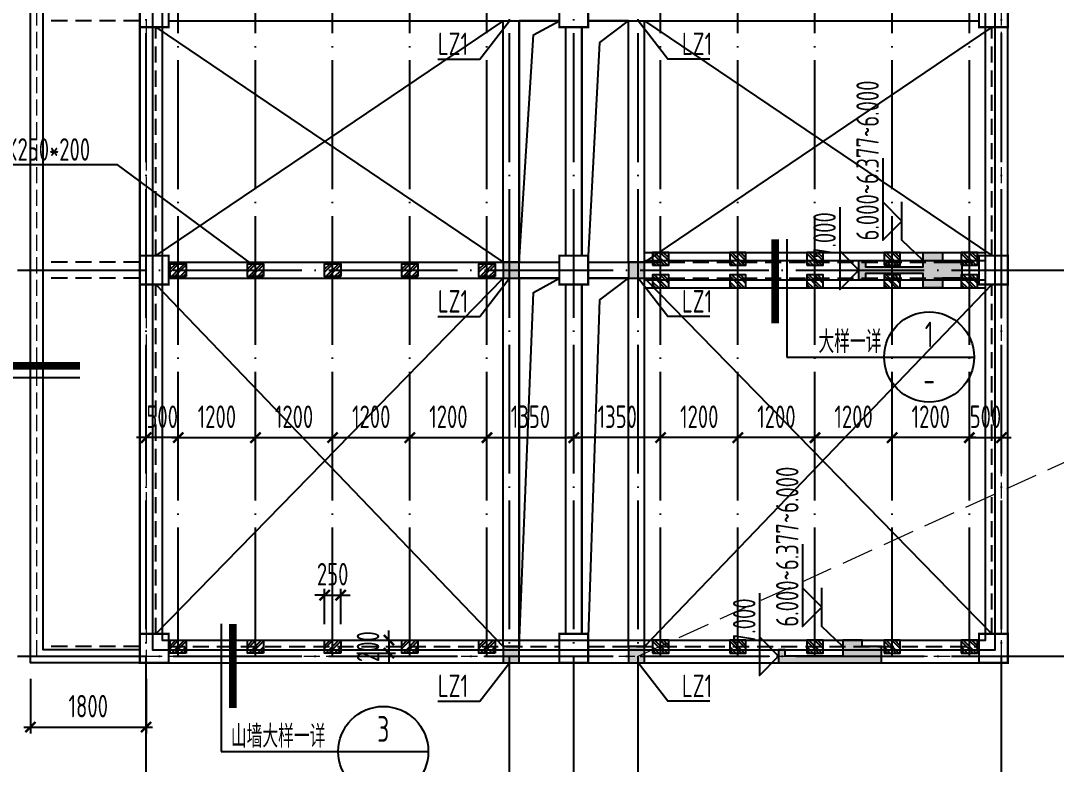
# Model space of a CAD drawing. Extents: x 297659 to 993057, y 192802 to 252212.
# Drawn here: x 813037 to 829139, y 201134 to 212687 of the extents above; entities that cross this region are included whole.
import ezdxf
from ezdxf.enums import TextEntityAlignment as Align

# ---------------------------------------------------------------- set-up
doc = ezdxf.new("R2010")
doc.units = 0
doc.header["$LTSCALE"] = 1000
for name, pattern in [('3', [3.75, 2.5, -1.25]), ('DASH', [0.35, 0.25, -0.1]), ('DOTE', [2.42, 2, -0.2, 0.02, -0.2])]:
    doc.linetypes.add(name, pattern=pattern)
doc.layers.get('0').update_dxf_attribs({"linetype": 'CONTINUOUS'})
doc.layers.get('DEFPOINTS').update_dxf_attribs({"linetype": 'CONTINUOUS'})
for name, color, linetype in [('AXIS', 8, 'DOTE'), ('DIM', 3, 'CONTINUOUS'), ('G 钢板', 200, 'CONTINUOUS'), ('HATCH', 8, 'CONTINUOUS'), ('roof', 30, 'CONTINUOUS'), ('S_BEAM', 4, 'CONTINUOUS'), ('S_BEAMDASH', 134, '3'), ('S_CL', 2, 'CONTINUOUS'), ('TEXT', 7, 'CONTINUOUS'), ('THIN', 7, 'CONTINUOUS'), ('柱涂实', 54, 'CONTINUOUS'), ('洞口边线', 7, 'CONTINUOUS'), ('第三道尺寸线', 4, 'CONTINUOUS'), ('零厚板', 7, 'CONTINUOUS')]:
    doc.layers.add(name, color=color, linetype=linetype)
doc.styles.add('TSSD_Dimension', font='tssdeng.shx', dxfattribs={"width": 0.7, "bigfont": 'hztxt.shx'})
doc.styles.add('TSSD_Label', font='tssdeng.shx', dxfattribs={"width": 0.7, "bigfont": 'aHzTXT.shx'})
doc.styles.add('TSSD_Num', font='Tssdeng.shx', dxfattribs={"width": 0.7, "bigfont": 'hztxt.shx'})
doc.styles.add('TSSD_Rein', font='tssdeng.shx', dxfattribs={"width": 0.7, "bigfont": 'hztxt.shx'})
doc.dimstyles.new('TSSD_100_100$0', dxfattribs={"dimtxt": 350, "dimasz": 100, "dimexe": 100, "dimexo": 250, "dimgap": 100, "dimtad": 1, "dimdec": 0, "dimzin": 0, "dimdsep": 46, "dimtxsty": 'TSSD_Rein', "dimblk": 'ARCHTICK', "dimcen": 0, "dimdle": 100, "dimclrt": 7, "dimadec": 0, "dimazin": 0, "dimtfac": 1, "dimtdec": 0, "dimtix": 1, "dimtmove": 2, "dimatfit": 3, "dimfxl": 0, "dimtolj": 1, "dimtzin": 0, "dimarcsym": 0})

# ---------------------------------------------------------------- blocks, each defined once
blk = doc.blocks.new('ts_idx')
at = {"color": 0, "linetype": 'ByBlock', "lineweight": -2}
blk.add_line((-0.5, 0), (0.5, 0), dxfattribs=at)
blk.add_circle((0, 0), 0.5, dxfattribs=at)
at = {"color": 0, "linetype": 'ByBlock', "lineweight": -2, "style": 'TSSD_Num', "width": 0.7}
for tag, p in [('1', (0, 0.25)), ('A', (0, -0.25))]:
    blk.add_attdef(tag, text='', height=0.286, dxfattribs=at).set_placement(p, align=Align.MIDDLE_CENTER)
blk = doc.blocks.new('_ARCHTICK')
at = {"color": 0}
blk.add_lwpolyline([(-0.53, -0.53, 0.25, 0.25, 0), (0.53, 0.53, 0.5, 0.5, 0)], format="xyseb", dxfattribs=at)
blk = doc.blocks.new('*D254')
at = {"layer": 'DEFPOINTS', "color": 0}
for p in [(814987, 206209), (814987, 205627), (815487, 205627)]:
    blk.add_point(p, dxfattribs=at)
at = {"layer": 'DIM', "color": 3, "lineweight": -2}
for p, q in [((814987, 205877), (814987, 206309)), ((815487, 205877), (815487, 206309)), ((814987, 206209), (814837, 206209)), ((815487, 206209), (814987, 206209)), ((815487, 206209), (815637, 206209))]:
    blk.add_line(p, q, dxfattribs=at)
at = {"layer": 'DIM', "color": 3, "lineweight": -2, "xscale": 150, "yscale": 150, "zscale": 150}
blk.add_blockref('_ARCHTICK', (814987, 206209), dxfattribs=at)
at = {"layer": 'DIM', "color": 3, "lineweight": -2, "xscale": 150, "yscale": 150, "zscale": 150, "rotation": 180}
blk.add_blockref('_ARCHTICK', (815487, 206209), dxfattribs=at)
at = {"layer": 'DIM', "color": 7, "insert": (815237, 206534), "char_height": 350, "attachment_point": 5, "style": 'TSSD_Dimension'}
blk.add_mtext('\\A1;500', dxfattribs=at)
blk = doc.blocks.new('*D255')
at = {"layer": 'DEFPOINTS', "color": 0}
for p in [(816687, 206209), (815487, 205650), (816687, 205650)]:
    blk.add_point(p, dxfattribs=at)
at = {"layer": 'DIM', "color": 3, "lineweight": -2}
for p, q in [((815487, 205900), (815487, 206309)), ((816687, 205900), (816687, 206309)), ((815387, 206209), (816787, 206209))]:
    blk.add_line(p, q, dxfattribs=at)
at = {"layer": 'DIM', "color": 3, "lineweight": -2, "xscale": 150, "yscale": 150, "zscale": 150, "rotation": 180}
blk.add_blockref('_ARCHTICK', (815487, 206209), dxfattribs=at)
at = {"layer": 'DIM', "color": 3, "lineweight": -2, "xscale": 150, "yscale": 150, "zscale": 150}
blk.add_blockref('_ARCHTICK', (816687, 206209), dxfattribs=at)
at = {"layer": 'DIM', "color": 7, "insert": (816087, 206534), "char_height": 350, "attachment_point": 5, "style": 'TSSD_Dimension'}
blk.add_mtext('\\A1;1200', dxfattribs=at)
blk = doc.blocks.new('*D256')
at = {"layer": 'DEFPOINTS', "color": 0}
for p in [(817887, 206209), (816687, 205650), (817887, 205650)]:
    blk.add_point(p, dxfattribs=at)
at = {"layer": 'DIM', "color": 3, "lineweight": -2}
for p, q in [((816687, 205900), (816687, 206309)), ((817887, 205900), (817887, 206309)), ((816587, 206209), (817987, 206209))]:
    blk.add_line(p, q, dxfattribs=at)
at = {"layer": 'DIM', "color": 3, "lineweight": -2, "xscale": 150, "yscale": 150, "zscale": 150, "rotation": 180}
blk.add_blockref('_ARCHTICK', (816687, 206209), dxfattribs=at)
at = {"layer": 'DIM', "color": 3, "lineweight": -2, "xscale": 150, "yscale": 150, "zscale": 150}
blk.add_blockref('_ARCHTICK', (817887, 206209), dxfattribs=at)
at = {"layer": 'DIM', "color": 7, "insert": (817287, 206534), "char_height": 350, "attachment_point": 5, "style": 'TSSD_Dimension'}
blk.add_mtext('\\A1;1200', dxfattribs=at)
blk = doc.blocks.new('*D257')
at = {"layer": 'DEFPOINTS', "color": 0}
for p in [(819087, 206209), (817887, 205650), (819087, 205650)]:
    blk.add_point(p, dxfattribs=at)
at = {"layer": 'DIM', "color": 3, "lineweight": -2}
for p, q in [((817887, 205900), (817887, 206309)), ((819087, 205900), (819087, 206309)), ((817787, 206209), (819187, 206209))]:
    blk.add_line(p, q, dxfattribs=at)
at = {"layer": 'DIM', "color": 3, "lineweight": -2, "xscale": 150, "yscale": 150, "zscale": 150, "rotation": 180}
blk.add_blockref('_ARCHTICK', (817887, 206209), dxfattribs=at)
at = {"layer": 'DIM', "color": 3, "lineweight": -2, "xscale": 150, "yscale": 150, "zscale": 150}
blk.add_blockref('_ARCHTICK', (819087, 206209), dxfattribs=at)
at = {"layer": 'DIM', "color": 7, "insert": (818487, 206534), "char_height": 350, "attachment_point": 5, "style": 'TSSD_Dimension'}
blk.add_mtext('\\A1;1200', dxfattribs=at)
blk = doc.blocks.new('*D258')
at = {"layer": 'DEFPOINTS', "color": 0}
for p in [(820287, 206209), (819087, 205650), (820287, 205650)]:
    blk.add_point(p, dxfattribs=at)
at = {"layer": 'DIM', "color": 3, "lineweight": -2}
for p, q in [((819087, 205900), (819087, 206309)), ((820287, 205900), (820287, 206309)), ((818987, 206209), (820387, 206209))]:
    blk.add_line(p, q, dxfattribs=at)
at = {"layer": 'DIM', "color": 3, "lineweight": -2, "xscale": 150, "yscale": 150, "zscale": 150, "rotation": 180}
blk.add_blockref('_ARCHTICK', (819087, 206209), dxfattribs=at)
at = {"layer": 'DIM', "color": 3, "lineweight": -2, "xscale": 150, "yscale": 150, "zscale": 150}
blk.add_blockref('_ARCHTICK', (820287, 206209), dxfattribs=at)
at = {"layer": 'DIM', "color": 7, "insert": (819687, 206534), "char_height": 350, "attachment_point": 5, "style": 'TSSD_Dimension'}
blk.add_mtext('\\A1;1200', dxfattribs=at)
blk = doc.blocks.new('*D259')
at = {"layer": 'DEFPOINTS', "color": 0}
for p in [(821637, 206209), (820287, 205650), (821637, 205650)]:
    blk.add_point(p, dxfattribs=at)
at = {"layer": 'DIM', "color": 3, "lineweight": -2}
for p, q in [((820287, 205900), (820287, 206309)), ((821637, 205900), (821637, 206309)), ((820187, 206209), (821737, 206209))]:
    blk.add_line(p, q, dxfattribs=at)
at = {"layer": 'DIM', "color": 3, "lineweight": -2, "xscale": 150, "yscale": 150, "zscale": 150, "rotation": 180}
blk.add_blockref('_ARCHTICK', (820287, 206209), dxfattribs=at)
at = {"layer": 'DIM', "color": 3, "lineweight": -2, "xscale": 150, "yscale": 150, "zscale": 150}
blk.add_blockref('_ARCHTICK', (821637, 206209), dxfattribs=at)
at = {"layer": 'DIM', "color": 7, "insert": (820962, 206534), "char_height": 350, "attachment_point": 5, "style": 'TSSD_Dimension'}
blk.add_mtext('\\A1;1350', dxfattribs=at)
blk = doc.blocks.new('*D260')
at = {"layer": 'DEFPOINTS', "color": 0}
for p in [(828287, 206209), (827787, 205627), (828287, 205627)]:
    blk.add_point(p, dxfattribs=at)
at = {"layer": 'DIM', "color": 3, "lineweight": -2}
for p, q in [((827787, 205877), (827787, 206309)), ((828287, 205877), (828287, 206309)), ((827787, 206209), (827637, 206209)), ((827787, 206209), (828287, 206209)), ((828287, 206209), (828437, 206209))]:
    blk.add_line(p, q, dxfattribs=at)
at = {"layer": 'DIM', "color": 3, "lineweight": -2, "xscale": 150, "yscale": 150, "zscale": 150}
blk.add_blockref('_ARCHTICK', (827787, 206209), dxfattribs=at)
at = {"layer": 'DIM', "color": 3, "lineweight": -2, "xscale": 150, "yscale": 150, "zscale": 150, "rotation": 180}
blk.add_blockref('_ARCHTICK', (828287, 206209), dxfattribs=at)
at = {"layer": 'DIM', "color": 7, "insert": (828037, 206534), "char_height": 350, "attachment_point": 5, "style": 'TSSD_Dimension'}
blk.add_mtext('\\A1;500', dxfattribs=at)
blk = doc.blocks.new('*D261')
at = {"layer": 'DEFPOINTS', "color": 0}
for p in [(826587, 206209), (826587, 205650), (827787, 205650)]:
    blk.add_point(p, dxfattribs=at)
at = {"layer": 'DIM', "color": 3, "lineweight": -2}
for p, q in [((826587, 205900), (826587, 206309)), ((827787, 205900), (827787, 206309)), ((827887, 206209), (826487, 206209))]:
    blk.add_line(p, q, dxfattribs=at)
at = {"layer": 'DIM', "color": 3, "lineweight": -2, "xscale": 150, "yscale": 150, "zscale": 150, "rotation": 180}
blk.add_blockref('_ARCHTICK', (826587, 206209), dxfattribs=at)
at = {"layer": 'DIM', "color": 3, "lineweight": -2, "xscale": 150, "yscale": 150, "zscale": 150}
blk.add_blockref('_ARCHTICK', (827787, 206209), dxfattribs=at)
at = {"layer": 'DIM', "color": 7, "insert": (827187, 206534), "char_height": 350, "attachment_point": 5, "style": 'TSSD_Dimension'}
blk.add_mtext('\\A1;1200', dxfattribs=at)
blk = doc.blocks.new('*D262')
at = {"layer": 'DEFPOINTS', "color": 0}
for p in [(825387, 206209), (825387, 205650), (826587, 205650)]:
    blk.add_point(p, dxfattribs=at)
at = {"layer": 'DIM', "color": 3, "lineweight": -2}
for p, q in [((825387, 205900), (825387, 206309)), ((826587, 205900), (826587, 206309)), ((826687, 206209), (825287, 206209))]:
    blk.add_line(p, q, dxfattribs=at)
at = {"layer": 'DIM', "color": 3, "lineweight": -2, "xscale": 150, "yscale": 150, "zscale": 150, "rotation": 180}
blk.add_blockref('_ARCHTICK', (825387, 206209), dxfattribs=at)
at = {"layer": 'DIM', "color": 3, "lineweight": -2, "xscale": 150, "yscale": 150, "zscale": 150}
blk.add_blockref('_ARCHTICK', (826587, 206209), dxfattribs=at)
at = {"layer": 'DIM', "color": 7, "insert": (825987, 206534), "char_height": 350, "attachment_point": 5, "style": 'TSSD_Dimension'}
blk.add_mtext('\\A1;1200', dxfattribs=at)
blk = doc.blocks.new('*D263')
at = {"layer": 'DEFPOINTS', "color": 0}
for p in [(824187, 206209), (824187, 205650), (825387, 205650)]:
    blk.add_point(p, dxfattribs=at)
at = {"layer": 'DIM', "color": 3, "lineweight": -2}
for p, q in [((824187, 205900), (824187, 206309)), ((825387, 205900), (825387, 206309)), ((825487, 206209), (824087, 206209))]:
    blk.add_line(p, q, dxfattribs=at)
at = {"layer": 'DIM', "color": 3, "lineweight": -2, "xscale": 150, "yscale": 150, "zscale": 150, "rotation": 180}
blk.add_blockref('_ARCHTICK', (824187, 206209), dxfattribs=at)
at = {"layer": 'DIM', "color": 3, "lineweight": -2, "xscale": 150, "yscale": 150, "zscale": 150}
blk.add_blockref('_ARCHTICK', (825387, 206209), dxfattribs=at)
at = {"layer": 'DIM', "color": 7, "insert": (824787, 206534), "char_height": 350, "attachment_point": 5, "style": 'TSSD_Dimension'}
blk.add_mtext('\\A1;1200', dxfattribs=at)
blk = doc.blocks.new('*D264')
at = {"layer": 'DEFPOINTS', "color": 0}
for p in [(822987, 206209), (822987, 205650), (824187, 205650)]:
    blk.add_point(p, dxfattribs=at)
at = {"layer": 'DIM', "color": 3, "lineweight": -2}
for p, q in [((822987, 205900), (822987, 206309)), ((824187, 205900), (824187, 206309)), ((824287, 206209), (822887, 206209))]:
    blk.add_line(p, q, dxfattribs=at)
at = {"layer": 'DIM', "color": 3, "lineweight": -2, "xscale": 150, "yscale": 150, "zscale": 150, "rotation": 180}
blk.add_blockref('_ARCHTICK', (822987, 206209), dxfattribs=at)
at = {"layer": 'DIM', "color": 3, "lineweight": -2, "xscale": 150, "yscale": 150, "zscale": 150}
blk.add_blockref('_ARCHTICK', (824187, 206209), dxfattribs=at)
at = {"layer": 'DIM', "color": 7, "insert": (823587, 206534), "char_height": 350, "attachment_point": 5, "style": 'TSSD_Dimension'}
blk.add_mtext('\\A1;1200', dxfattribs=at)
blk = doc.blocks.new('*D265')
at = {"layer": 'DEFPOINTS', "color": 0}
for p in [(821637, 206209), (821637, 205650), (822987, 205650)]:
    blk.add_point(p, dxfattribs=at)
at = {"layer": 'DIM', "color": 3, "lineweight": -2}
for p, q in [((821637, 205900), (821637, 206309)), ((822987, 205900), (822987, 206309)), ((823087, 206209), (821537, 206209))]:
    blk.add_line(p, q, dxfattribs=at)
at = {"layer": 'DIM', "color": 3, "lineweight": -2, "xscale": 150, "yscale": 150, "zscale": 150, "rotation": 180}
blk.add_blockref('_ARCHTICK', (821637, 206209), dxfattribs=at)
at = {"layer": 'DIM', "color": 3, "lineweight": -2, "xscale": 150, "yscale": 150, "zscale": 150}
blk.add_blockref('_ARCHTICK', (822987, 206209), dxfattribs=at)
at = {"layer": 'DIM', "color": 7, "insert": (822312, 206534), "char_height": 350, "attachment_point": 5, "style": 'TSSD_Dimension'}
blk.add_mtext('\\A1;1350', dxfattribs=at)
blk = doc.blocks.new('*D266')
at = {"layer": 'DEFPOINTS', "color": 0}
for p in [(818012, 203762), (817762, 203062), (818012, 203062)]:
    blk.add_point(p, dxfattribs=at)
at = {"layer": 'DIM', "color": 3, "lineweight": -2}
for p, q in [((817762, 203312), (817762, 203862)), ((818012, 203312), (818012, 203862)), ((817762, 203762), (817612, 203762)), ((817762, 203762), (818012, 203762)), ((818012, 203762), (818162, 203762))]:
    blk.add_line(p, q, dxfattribs=at)
at = {"layer": 'DIM', "color": 3, "lineweight": -2, "xscale": 150, "yscale": 150, "zscale": 150}
blk.add_blockref('_ARCHTICK', (817762, 203762), dxfattribs=at)
at = {"layer": 'DIM', "color": 3, "lineweight": -2, "xscale": 150, "yscale": 150, "zscale": 150, "rotation": 180}
blk.add_blockref('_ARCHTICK', (818012, 203762), dxfattribs=at)
at = {"layer": 'DIM', "color": 7, "insert": (817887, 204087), "char_height": 350, "attachment_point": 5, "style": 'TSSD_Dimension'}
blk.add_mtext('\\A1;250', dxfattribs=at)
blk = doc.blocks.new('*D267')
at = {"layer": 'DEFPOINTS', "color": 0}
for p in [(818012, 203062), (818012, 202862), (818762, 202862)]:
    blk.add_point(p, dxfattribs=at)
at = {"layer": 'DIM', "color": 3, "lineweight": -2}
for p, q in [((818762, 203062), (818762, 203212)), ((818262, 203062), (818862, 203062)), ((818762, 203062), (818762, 202862)), ((818262, 202862), (818862, 202862)), ((818762, 202862), (818762, 202712))]:
    blk.add_line(p, q, dxfattribs=at)
at = {"layer": 'DIM', "color": 3, "lineweight": -2, "xscale": 150, "yscale": 150, "zscale": 150}
for p, rotation in [((818762, 203062), 270), ((818762, 202862), 90)]:
    blk.add_blockref('_ARCHTICK', p, dxfattribs=dict(at, rotation=rotation))
at = {"layer": 'DIM', "color": 7, "insert": (818437, 202962), "char_height": 350, "attachment_point": 5, "rotation": 90, "style": 'TSSD_Dimension'}
blk.add_mtext('\\A1;200', dxfattribs=at)
blk = doc.blocks.new('*D450')
at = {"layer": 'DEFPOINTS', "color": 0}
for p in [(813187, 202712), (814987, 202712), (814987, 201712)]:
    blk.add_point(p, dxfattribs=at)
at = {"layer": '第三道尺寸线', "color": 3, "lineweight": -2}
for p, q in [((813187, 202462), (813187, 201612)), ((814987, 202462), (814987, 201612)), ((813087, 201712), (815087, 201712))]:
    blk.add_line(p, q, dxfattribs=at)
at = {"layer": '第三道尺寸线', "color": 3, "lineweight": -2, "xscale": 150, "yscale": 150, "zscale": 150, "rotation": 180}
blk.add_blockref('_ARCHTICK', (813187, 201712), dxfattribs=at)
at = {"layer": '第三道尺寸线', "color": 3, "lineweight": -2, "xscale": 150, "yscale": 150, "zscale": 150}
blk.add_blockref('_ARCHTICK', (814987, 201712), dxfattribs=at)
at = {"layer": '第三道尺寸线', "color": 7, "insert": (814087, 202037), "char_height": 350, "attachment_point": 5, "style": 'TSSD_Dimension'}
blk.add_mtext('\\A1;1800', dxfattribs=at)

msp = doc.modelspace()

# ---------------------------------------------------------------- hatches: boundary and pattern name
at = {"layer": 'G 钢板'}
h = msp.add_hatch(dxfattribs=at)
h.set_pattern_fill('ANSI32', color=256, scale=10, style=0)
h.set_pattern_definition([(135, (1560861.38, 4813.48), (67.351921, 67.351921), []), (135, (1560816.47, 4813.48), (67.351921, 67.351921), [])])
h.paths.add_polyline_path([(823111.971, 208886.707), (823111.971, 209086.707), (822861.971, 209086.707), (822861.971, 208886.707)])
h = msp.add_hatch(dxfattribs=at)
h.set_pattern_fill('ANSI32', color=256, scale=10, style=0)
h.set_pattern_definition([(135, (1562061.38, 4813.48), (67.351921, 67.351921), []), (135, (1562016.47, 4813.48), (67.351921, 67.351921), [])])
h.paths.add_polyline_path([(824311.971, 208886.707), (824311.971, 209086.707), (824061.971, 209086.707), (824061.971, 208886.707)])
h = msp.add_hatch(dxfattribs=at)
h.set_pattern_fill('ANSI32', color=256, scale=10, style=0)
h.set_pattern_definition([(135, (1563261.38, 4813.48), (67.351921, 67.351921), []), (135, (1563216.47, 4813.48), (67.351921, 67.351921), [])])
h.paths.add_polyline_path([(825511.971, 208886.707), (825511.971, 209086.707), (825261.971, 209086.707), (825261.971, 208886.707)])
h = msp.add_hatch(dxfattribs=at)
h.set_pattern_fill('ANSI32', color=256, scale=10, style=0)
h.set_pattern_definition([(135, (1564461.38, 4813.48), (67.351921, 67.351921), []), (135, (1564416.47, 4813.48), (67.351921, 67.351921), [])])
h.paths.add_polyline_path([(826711.971, 208886.707), (826711.971, 209086.707), (826461.971, 209086.707), (826461.971, 208886.707)])
h = msp.add_hatch(dxfattribs=at)
h.set_pattern_fill('ANSI32', color=256, scale=10, style=0)
h.set_pattern_definition([(135, (1565661.38, 4813.48), (67.351921, 67.351921), []), (135, (1565616.47, 4813.48), (67.351921, 67.351921), [])])
h.paths.add_polyline_path([(827911.971, 208886.707), (827911.971, 209086.707), (827661.971, 209086.707), (827661.971, 208886.707)])
h = msp.add_hatch(dxfattribs=at)
h.set_pattern_fill('ANSI32', color=256, scale=10, style=0)
h.set_pattern_definition([(45, (77612.57, 4638.48), (-67.351921, 67.351921), []), (45, (77657.47, 4638.48), (-67.351921, 67.351921), [])])
h.paths.add_polyline_path([(815611.971, 208711.708), (815611.971, 208911.708), (815361.971, 208911.708), (815361.971, 208711.708)])
h = msp.add_hatch(dxfattribs=at)
h.set_pattern_fill('ANSI32', color=256, scale=10, style=0)
h.set_pattern_definition([(45, (78812.57, 4638.48), (-67.351921, 67.351921), []), (45, (78857.47, 4638.48), (-67.351921, 67.351921), [])])
h.paths.add_polyline_path([(816811.971, 208711.708), (816811.971, 208911.708), (816561.971, 208911.708), (816561.971, 208711.708)])
h = msp.add_hatch(dxfattribs=at)
h.set_pattern_fill('ANSI32', color=256, scale=10, style=0)
h.set_pattern_definition([(45, (80012.57, 4638.48), (-67.351921, 67.351921), []), (45, (80057.47, 4638.48), (-67.351921, 67.351921), [])])
h.paths.add_polyline_path([(818011.971, 208711.708), (818011.971, 208911.708), (817761.971, 208911.708), (817761.971, 208711.708)])
h = msp.add_hatch(dxfattribs=at)
h.set_pattern_fill('ANSI32', color=256, scale=10, style=0)
h.set_pattern_definition([(45, (81212.57, 4638.48), (-67.351921, 67.351921), []), (45, (81257.47, 4638.48), (-67.351921, 67.351921), [])])
h.paths.add_polyline_path([(819211.971, 208711.708), (819211.971, 208911.708), (818961.971, 208911.708), (818961.971, 208711.708)])
h = msp.add_hatch(dxfattribs=at)
h.set_pattern_fill('ANSI32', color=256, scale=10, style=0)
h.set_pattern_definition([(45, (82412.57, 4638.48), (-67.351921, 67.351921), []), (45, (82457.47, 4638.48), (-67.351921, 67.351921), [])])
h.paths.add_polyline_path([(820411.971, 208711.708), (820411.971, 208911.708), (820161.971, 208911.708), (820161.971, 208711.708)])
h = msp.add_hatch(dxfattribs=at)
h.set_pattern_fill('ANSI32', color=256, scale=10, style=0)
h.set_pattern_definition([(135, (1560861.38, 4463.48), (67.351921, 67.351921), []), (135, (1560816.47, 4463.48), (67.351921, 67.351921), [])])
h.paths.add_polyline_path([(823111.971, 208536.709), (823111.971, 208736.709), (822861.971, 208736.709), (822861.971, 208536.709)])
h = msp.add_hatch(dxfattribs=at)
h.set_pattern_fill('ANSI32', color=256, scale=10, style=0)
h.set_pattern_definition([(135, (1562061.38, 4463.48), (67.351921, 67.351921), []), (135, (1562016.47, 4463.48), (67.351921, 67.351921), [])])
h.paths.add_polyline_path([(824311.971, 208536.709), (824311.971, 208736.709), (824061.971, 208736.709), (824061.971, 208536.709)])
h = msp.add_hatch(dxfattribs=at)
h.set_pattern_fill('ANSI32', color=256, scale=10, style=0)
h.set_pattern_definition([(135, (1563261.38, 4463.48), (67.351921, 67.351921), []), (135, (1563216.47, 4463.48), (67.351921, 67.351921), [])])
h.paths.add_polyline_path([(825511.971, 208536.709), (825511.971, 208736.709), (825261.971, 208736.709), (825261.971, 208536.709)])
h = msp.add_hatch(dxfattribs=at)
h.set_pattern_fill('ANSI32', color=256, scale=10, style=0)
h.set_pattern_definition([(135, (1564461.38, 4463.48), (67.351921, 67.351921), []), (135, (1564416.47, 4463.48), (67.351921, 67.351921), [])])
h.paths.add_polyline_path([(826711.971, 208536.709), (826711.971, 208736.709), (826461.971, 208736.709), (826461.971, 208536.709)])
h = msp.add_hatch(dxfattribs=at)
h.set_pattern_fill('ANSI32', color=256, scale=10, style=0)
h.set_pattern_definition([(135, (1565661.38, 4463.48), (67.351921, 67.351921), []), (135, (1565616.47, 4463.48), (67.351921, 67.351921), [])])
h.paths.add_polyline_path([(827911.971, 208536.709), (827911.971, 208736.709), (827661.971, 208736.709), (827661.971, 208536.709)])
h = msp.add_hatch(dxfattribs=at)
h.set_pattern_fill('ANSI32', color=256, scale=10, style=0)
h.set_pattern_definition([(45, (77612.57, -1211.52), (-67.351921, 67.351921), []), (45, (77657.47, -1211.52), (-67.351921, 67.351921), [])])
h.paths.add_polyline_path([(815611.971, 202861.708), (815611.971, 203061.708), (815361.971, 203061.708), (815361.971, 202861.708)])
h = msp.add_hatch(dxfattribs=at)
h.set_pattern_fill('ANSI32', color=256, scale=10, style=0)
h.set_pattern_definition([(45, (78812.57, -1211.52), (-67.351921, 67.351921), []), (45, (78857.47, -1211.52), (-67.351921, 67.351921), [])])
h.paths.add_polyline_path([(816811.971, 202861.708), (816811.971, 203061.708), (816561.971, 203061.708), (816561.971, 202861.708)])
h = msp.add_hatch(dxfattribs=at)
h.set_pattern_fill('ANSI32', color=256, scale=10, style=0)
h.set_pattern_definition([(45, (80012.57, -1211.52), (-67.351921, 67.351921), []), (45, (80057.47, -1211.52), (-67.351921, 67.351921), [])])
h.paths.add_polyline_path([(818011.971, 202861.708), (818011.971, 203061.708), (817761.971, 203061.708), (817761.971, 202861.708)])
h = msp.add_hatch(dxfattribs=at)
h.set_pattern_fill('ANSI32', color=256, scale=10, style=0)
h.set_pattern_definition([(45, (81212.57, -1211.52), (-67.351921, 67.351921), []), (45, (81257.47, -1211.52), (-67.351921, 67.351921), [])])
h.paths.add_polyline_path([(819211.971, 202861.708), (819211.971, 203061.708), (818961.971, 203061.708), (818961.971, 202861.708)])
h = msp.add_hatch(dxfattribs=at)
h.set_pattern_fill('ANSI32', color=256, scale=10, style=0)
h.set_pattern_definition([(45, (82412.57, -1211.52), (-67.351921, 67.351921), []), (45, (82457.47, -1211.52), (-67.351921, 67.351921), [])])
h.paths.add_polyline_path([(820411.971, 202861.708), (820411.971, 203061.708), (820161.971, 203061.708), (820161.971, 202861.708)])
h = msp.add_hatch(dxfattribs=at)
h.set_pattern_fill('ANSI32', color=256, scale=10, style=0)
h.set_pattern_definition([(135, (1560861.38, -1211.52), (67.351921, 67.351921), []), (135, (1560816.47, -1211.52), (67.351921, 67.351921), [])])
h.paths.add_polyline_path([(823111.971, 202861.708), (823111.971, 203061.708), (822861.971, 203061.708), (822861.971, 202861.708)])
h = msp.add_hatch(dxfattribs=at)
h.set_pattern_fill('ANSI32', color=256, scale=10, style=0)
h.set_pattern_definition([(135, (1562061.38, -1211.52), (67.351921, 67.351921), []), (135, (1562016.47, -1211.52), (67.351921, 67.351921), [])])
h.paths.add_polyline_path([(824311.971, 202861.708), (824311.971, 203061.708), (824061.971, 203061.708), (824061.971, 202861.708)])
h = msp.add_hatch(dxfattribs=at)
h.set_pattern_fill('ANSI32', color=256, scale=10, style=0)
h.set_pattern_definition([(135, (1563261.38, -1211.52), (67.351921, 67.351921), []), (135, (1563216.47, -1211.52), (67.351921, 67.351921), [])])
h.paths.add_polyline_path([(825511.971, 202861.708), (825511.971, 203061.708), (825261.971, 203061.708), (825261.971, 202861.708)])
h = msp.add_hatch(dxfattribs=at)
h.set_pattern_fill('ANSI32', color=256, scale=10, style=0)
h.set_pattern_definition([(135, (1564461.38, -1211.52), (67.351921, 67.351921), []), (135, (1564416.47, -1211.52), (67.351921, 67.351921), [])])
h.paths.add_polyline_path([(826711.971, 202861.708), (826711.971, 203061.708), (826461.971, 203061.708), (826461.971, 202861.708)])
h = msp.add_hatch(dxfattribs=at)
h.set_pattern_fill('ANSI32', color=256, scale=10, style=0)
h.set_pattern_definition([(135, (1565661.38, -1211.52), (67.351921, 67.351921), []), (135, (1565616.47, -1211.52), (67.351921, 67.351921), [])])
h.paths.add_polyline_path([(827911.971, 202861.708), (827911.971, 203061.708), (827661.971, 203061.708), (827661.971, 202861.708)])
at = {"layer": 'HATCH'}
for points in [[(827370.81, 208936.708), (827670.81, 208936.708), (827670.81, 208686.708), (827370.81, 208686.708), (827370.81, 208536.708), (827070.81, 208536.708), (827070.81, 208761.708), (826170.81, 208761.708), (826170.81, 208661.708), (826070.81, 208661.708), (826070.81, 208961.708), (826170.81, 208961.708), (826170.81, 208861.708), (827070.81, 208861.708), (827070.81, 209086.708), (827370.81, 209086.708)], [(826421.97, 202961.708), (826121.97, 202961.708), (826121.97, 203061.708), (825821.97, 203061.708), (825821.97, 202811.708), (824921.97, 202811.708), (824921.97, 202911.708), (824821.97, 202911.708), (824821.97, 202711.708), (826421.97, 202711.708)]]:
    msp.add_hatch(color=256, dxfattribs=at).paths.add_polyline_path(points)
at = {"layer": '柱涂实'}
for points in [[(820786.971, 208686.708), (820786.971, 208936.708), (820536.971, 208936.708), (820536.971, 208686.708), (820786.971, 208686.708)], [(822736.971, 208686.708), (822736.971, 208936.708), (822486.971, 208936.708), (822486.971, 208686.708), (822736.971, 208686.708)], [(820786.971, 202711.708), (820786.971, 202961.708), (820536.971, 202961.708), (820536.971, 202711.708), (820786.971, 202711.708)], [(822736.971, 202711.708), (822736.971, 202961.708), (822486.971, 202961.708), (822486.971, 202711.708), (822736.971, 202711.708)]]:
    msp.add_hatch(color=256, dxfattribs=at).paths.add_polyline_path(points)

# ---------------------------------------------------------------- linework, layer by layer
at = {"layer": 'AXIS'}
for p, q in [((814986.971, 200811.708), (814986.971, 232611.708)), ((821636.971, 200811.708), (821636.971, 232611.708)), ((828286.971, 200811.708), (828286.971, 232611.708)), ((815486.971, 202811.708), (815486.971, 224611.708)), ((816686.971, 202811.708), (816686.971, 224611.708)), ((817886.971, 202811.708), (817886.971, 224611.708)), ((819086.971, 202811.708), (819086.971, 224611.708)), ((820286.971, 202811.708), (820286.971, 224611.708)), ((820636.971, 200811.708), (820636.971, 224611.708)), ((822636.971, 200811.708), (822636.971, 224611.708)), ((822986.971, 202811.708), (822986.971, 224611.708)), ((824186.971, 202811.708), (824186.971, 224611.708)), ((825386.971, 202811.708), (825386.971, 224611.708)), ((826586.971, 202811.708), (826586.971, 224611.708)), ((827786.971, 202811.708), (827786.971, 224611.708)), ((812986.971, 208811.708), (830286.971, 208811.708)), ((812986.971, 202811.708), (830286.971, 202811.708))]:
    msp.add_line(p, q, dxfattribs=at)
at = {"layer": 'G 钢板'}
for points in [[(822861.971, 208886.707), (823111.971, 208886.707), (823111.971, 209086.707), (822861.971, 209086.707)], [(824061.971, 208886.707), (824311.971, 208886.707), (824311.971, 209086.707), (824061.971, 209086.707)], [(825261.971, 208886.707), (825511.971, 208886.707), (825511.971, 209086.707), (825261.971, 209086.707)], [(826461.971, 208886.707), (826711.971, 208886.707), (826711.971, 209086.707), (826461.971, 209086.707)], [(827661.971, 208886.707), (827911.971, 208886.707), (827911.971, 209086.707), (827661.971, 209086.707)], [(815611.971, 208711.708), (815361.971, 208711.708), (815361.971, 208911.708), (815611.971, 208911.708)], [(816811.971, 208711.708), (816561.971, 208711.708), (816561.971, 208911.708), (816811.971, 208911.708)], [(818011.971, 208711.708), (817761.971, 208711.708), (817761.971, 208911.708), (818011.971, 208911.708)], [(819211.971, 208711.708), (818961.971, 208711.708), (818961.971, 208911.708), (819211.971, 208911.708)], [(820411.971, 208711.708), (820161.971, 208711.708), (820161.971, 208911.708), (820411.971, 208911.708)], [(822861.971, 208536.709), (823111.971, 208536.709), (823111.971, 208736.709), (822861.971, 208736.709)], [(824061.971, 208536.709), (824311.971, 208536.709), (824311.971, 208736.709), (824061.971, 208736.709)], [(825261.971, 208536.709), (825511.971, 208536.709), (825511.971, 208736.709), (825261.971, 208736.709)], [(826461.971, 208536.709), (826711.971, 208536.709), (826711.971, 208736.709), (826461.971, 208736.709)], [(827661.971, 208536.709), (827911.971, 208536.709), (827911.971, 208736.709), (827661.971, 208736.709)], [(815611.971, 202861.708), (815361.971, 202861.708), (815361.971, 203061.708), (815611.971, 203061.708)], [(816811.971, 202861.708), (816561.971, 202861.708), (816561.971, 203061.708), (816811.971, 203061.708)], [(818011.971, 202861.708), (817761.971, 202861.708), (817761.971, 203061.708), (818011.971, 203061.708)], [(819211.971, 202861.708), (818961.971, 202861.708), (818961.971, 203061.708), (819211.971, 203061.708)], [(820411.971, 202861.708), (820161.971, 202861.708), (820161.971, 203061.708), (820411.971, 203061.708)], [(822861.971, 202861.708), (823111.971, 202861.708), (823111.971, 203061.708), (822861.971, 203061.708)], [(824061.971, 202861.708), (824311.971, 202861.708), (824311.971, 203061.708), (824061.971, 203061.708)], [(825261.971, 202861.708), (825511.971, 202861.708), (825511.971, 203061.708), (825261.971, 203061.708)], [(826461.971, 202861.708), (826711.971, 202861.708), (826711.971, 203061.708), (826461.971, 203061.708)], [(827661.971, 202861.708), (827911.971, 202861.708), (827911.971, 203061.708), (827661.971, 203061.708)]]:
    msp.add_lwpolyline(points, close=True, dxfattribs=at)
at = {"layer": 'roof'}
for p, q in [((822736.971, 209086.707), (828036.971, 209086.707)), ((822736.971, 208961.708), (828036.971, 208961.708)), ((822736.971, 208661.708), (828036.971, 208661.708)), ((822736.971, 208536.709), (828036.971, 208536.709))]:
    msp.add_line(p, q, dxfattribs=at)
for points in [[(814886.971, 202711.708), (828386.971, 202711.708), (828386.971, 230711.707), (814886.971, 230711.707)], [(815086.971, 224511.708), (815086.971, 202911.708), (828186.971, 202911.708), (828186.971, 224511.708), (815086.971, 224511.708)], [(828036.971, 224361.707), (815236.971, 224361.707), (815236.971, 203061.708), (828036.971, 203061.708), (828036.971, 224361.707)]]:
    msp.add_lwpolyline(points, close=True, dxfattribs=at)
at = {"layer": 'roof', "linetype": 'DASH', "lineweight": 13}
for points in [[(814986.971, 224611.708), (814986.971, 202811.708), (828286.971, 202811.708), (828286.971, 224611.708)], [(814886.971, 202811.708), (813286.971, 202811.708), (813286.971, 218636.709), (814986.971, 218636.709)]]:
    msp.add_lwpolyline(points, dxfattribs=at)
at = {"layer": 'roof'}
for points in [[(814886.971, 202711.708), (813186.971, 202711.708), (813186.971, 218736.709), (814886.971, 218736.709)], [(814886.971, 202911.708), (813386.971, 202911.708), (813386.971, 218536.709), (814886.971, 218536.709)], [(827370.81, 208936.708), (827670.81, 208936.708), (827670.81, 208686.708), (827370.81, 208686.708), (827370.81, 208536.708), (827070.81, 208536.708), (827070.81, 208761.708), (826170.81, 208761.708), (826170.81, 208661.708), (826070.81, 208661.708), (826070.81, 208961.708), (826170.81, 208961.708), (826170.81, 208861.708), (827070.81, 208861.708), (827070.81, 209086.708), (827370.81, 209086.708), (827370.81, 208936.708)], [(826421.97, 202961.708), (826121.97, 202961.708), (826121.97, 203061.708), (825821.97, 203061.708), (825821.97, 202811.708), (824921.97, 202811.708), (824921.97, 202911.708), (824821.97, 202911.708), (824821.97, 202711.708), (826421.97, 202711.708), (826421.97, 202961.708)]]:
    msp.add_lwpolyline(points, dxfattribs=at)
at = {"layer": 'S_BEAM', "ltscale": 0.01}
for p, q in [((813186.971, 202711.708), (813186.971, 218736.709)), ((814886.971, 209036.708), (814886.971, 212586.708)), ((815336.971, 212686.708), (821411.971, 212686.708)), ((820536.971, 208936.708), (820536.971, 212686.708)), ((820786.971, 208936.708), (820786.971, 212686.708)), ((821511.971, 209036.708), (821511.971, 212586.708)), ((821761.971, 209036.708), (821761.971, 212586.708)), ((821861.971, 212686.708), (827936.971, 212686.708)), ((822486.971, 208936.708), (822486.971, 212686.708)), ((822736.971, 208936.708), (822736.971, 212686.708)), ((828386.971, 209036.708), (828386.971, 212586.708)), ((815336.971, 208936.708), (821411.971, 208936.708)), ((821861.971, 208936.708), (822736.971, 208936.708)), ((815336.971, 208686.708), (821411.971, 208686.708)), ((820536.971, 202961.708), (820536.971, 208686.708)), ((820786.971, 202961.708), (820786.971, 208686.708)), ((821861.971, 208686.708), (822736.971, 208686.708)), ((822486.971, 202961.708), (822486.971, 208686.708)), ((822736.971, 202961.708), (822736.971, 208686.708)), ((814886.971, 203161.708), (814886.971, 208586.708)), ((821511.971, 203161.708), (821511.971, 208586.708)), ((821761.971, 203161.708), (821761.971, 208586.708)), ((828386.971, 203161.708), (828386.971, 208586.708)), ((814886.971, 202711.708), (813186.971, 202711.708)), ((815336.971, 202711.708), (821411.971, 202711.708)), ((821861.971, 202711.708), (827936.971, 202711.708))]:
    msp.add_line(p, q, dxfattribs=at)
at = {"layer": 'S_BEAMDASH', "ltscale": 0.1}
for p, q in [((814886.971, 212686.708), (813386.971, 212686.708)), ((815136.971, 209036.708), (815136.971, 212586.708)), ((828136.971, 209036.708), (828136.971, 212586.708)), ((814886.971, 208936.708), (813386.971, 208936.708)), ((822736.971, 208936.708), (827936.971, 208936.708)), ((813386.971, 202961.708), (813386.971, 208686.708)), ((814886.971, 208686.708), (813386.971, 208686.708)), ((822736.971, 208686.708), (827936.971, 208686.708)), ((815136.971, 203161.708), (815136.971, 208586.708)), ((828136.971, 203161.708), (828136.971, 208586.708)), ((814886.971, 202961.708), (813386.971, 202961.708)), ((815336.971, 202961.708), (821411.971, 202961.708)), ((821861.971, 202961.708), (827936.971, 202961.708))]:
    msp.add_line(p, q, dxfattribs=at)
at = {"layer": 'S_CL', "ltscale": 0.01, "const_width": 35}
for points in [[(815336.971, 212586.708), (815336.971, 213036.708), (814886.971, 213036.708), (814886.971, 212586.708)], [(821861.971, 212586.708), (821861.971, 213036.708), (821411.971, 213036.708), (821411.971, 212586.708)], [(828386.971, 212586.708), (828386.971, 213036.708), (827936.971, 213036.708), (827936.971, 212586.708)], [(827936.971, 212586.708), (827936.971, 213036.708), (828386.971, 213036.708), (828386.971, 212586.708)], [(815336.971, 208586.708), (815336.971, 209036.708), (814886.971, 209036.708), (814886.971, 208586.708)], [(821861.971, 208586.708), (821861.971, 209036.708), (821411.971, 209036.708), (821411.971, 208586.708)], [(828386.971, 208586.708), (828386.971, 209036.708), (827936.971, 209036.708), (827936.971, 208586.708)], [(827936.971, 208586.708), (827936.971, 209036.708), (828386.971, 209036.708), (828386.971, 208586.708)], [(815336.971, 202711.708), (815336.971, 203161.708), (814886.971, 203161.708), (814886.971, 202711.708)], [(821861.971, 202711.708), (821861.971, 203161.708), (821411.971, 203161.708), (821411.971, 202711.708)], [(828386.971, 202711.708), (828386.971, 203161.708), (827936.971, 203161.708), (827936.971, 202711.708)]]:
    msp.add_lwpolyline(points, close=True, dxfattribs=at)
at = {"layer": 'S_CL', "ltscale": 0.01}
for points in [[(820786.971, 208686.708), (820786.971, 208936.708), (820536.971, 208936.708), (820536.971, 208686.708)], [(822736.971, 208686.708), (822736.971, 208936.708), (822486.971, 208936.708), (822486.971, 208686.708)], [(820786.971, 202711.708), (820786.971, 202961.708), (820536.971, 202961.708), (820536.971, 202711.708)], [(822736.971, 202711.708), (822736.971, 202961.708), (822486.971, 202961.708), (822486.971, 202711.708)]]:
    msp.add_lwpolyline(points, close=True, dxfattribs=at)
at = {"layer": 'TEXT', "linetype": 'DASH', "lineweight": 13, "ltscale": 2}
msp.add_line((822636.971, 202811.708), (834286.971, 208111.708), dxfattribs=at)
at = {"layer": 'TEXT'}
for points in [[(819522.854, 212091.934), (820174.507, 212091.934), (820636.971, 212686.708)], [(823751.089, 212091.934), (823099.436, 212091.934), (822636.971, 212686.708)], [(819522.853, 208091.934), (820174.506, 208091.934), (820636.971, 208686.708)], [(823751.088, 208091.934), (823099.435, 208091.934), (822636.971, 208686.708)], [(819522.854, 202116.934), (820174.507, 202116.934), (820636.971, 202711.708)], [(823751.089, 202116.934), (823099.436, 202116.934), (822636.971, 202711.708)]]:
    msp.add_lwpolyline(points, dxfattribs=at)
at = {"layer": 'TEXT', "linetype": 'ByBlock'}
msp.add_lwpolyline([(811072.492, 210451.373), (814533.979, 210451.373), (816620.734, 208911.708)], dxfattribs=at)
at = {"layer": 'THIN'}
for p, q in [((824947.258, 209290.727), (824947.258, 207461.901)), ((824947.258, 207461.901), (827058.992, 207461.901)), ((809194.067, 207145.493), (813957.418, 207145.493)), ((816154.276, 203315.727), (816154.276, 201332.806)), ((816154.276, 201332.806), (818571.679, 201332.806))]:
    msp.add_line(p, q, dxfattribs=at)
for points in [[(826439.703, 210553.1), (826439.703, 209274.638), (826739.703, 209574.638), (826439.703, 209874.638)], [(827070.81, 208961.708), (826739.703, 209274.638), (826739.703, 209874.638)], [(825770.81, 209790.17), (825770.81, 208511.708), (826070.81, 208811.708), (825770.81, 209111.708)], [(825190.863, 204553.1), (825190.863, 203274.638), (825490.863, 203574.638), (825190.863, 203874.638)], [(825821.97, 202961.708), (825490.863, 203274.638), (825490.863, 203874.638)], [(824521.97, 203790.17), (824521.97, 202511.708), (824821.97, 202811.708), (824521.97, 203111.708)]]:
    msp.add_lwpolyline(points, dxfattribs=at)
at = {"layer": 'THIN', "const_width": 120}
for points in [[(824767.258, 209290.727), (824767.258, 207982.584)], [(813957.418, 207325.493), (812677.133, 207325.493)], [(816334.276, 203315.727), (816334.276, 202007.584)]]:
    msp.add_lwpolyline(points, dxfattribs=at)
at = {"layer": '洞口边线', "ltscale": 0.01}
for points in [[(821411.971, 212686.708), (820786.971, 212686.708), (820786.971, 208936.708), (821007.942, 212465.738), (821411.971, 212686.708)], [(822486.971, 212686.708), (821861.971, 212686.708), (821861.971, 212586.708), (821761.971, 212586.708), (821761.971, 209036.708), (821861.971, 209036.708), (821861.971, 208936.708), (822041.103, 212350.082), (822486.971, 212686.708)], [(821411.971, 208686.708), (820786.971, 208686.708), (820786.971, 202961.708), (821007.942, 208465.738), (821411.971, 208686.708)], [(822486.971, 208686.708), (821861.971, 208686.708), (821861.971, 208586.708), (821761.971, 208586.708), (821761.971, 203161.708), (821861.971, 203161.708), (821861.971, 202961.708), (822039.962, 208348.743), (822486.971, 208686.708)]]:
    msp.add_lwpolyline(points, close=True, dxfattribs=at)
at = {"layer": '零厚板', "ltscale": 0.01}
for p, q in [((820536.971, 212686.708), (815136.971, 209036.708)), ((815136.971, 212586.708), (820536.971, 208936.708)), ((822736.971, 212686.708), (828136.971, 209036.708)), ((828136.971, 212586.708), (822736.971, 208936.708)), ((820536.971, 208686.708), (815136.971, 203161.708)), ((822736.971, 208686.708), (828136.971, 203161.708)), ((815136.971, 208586.708), (820536.971, 202961.708)), ((828136.971, 208586.708), (822736.971, 202961.708))]:
    msp.add_line(p, q, dxfattribs=at)

# ---------------------------------------------------------------- block references
at = {"layer": 'THIN'}
ref = msp.add_blockref('ts_idx', (827161.485, 207461.901), dxfattribs=dict(at, xscale=1400, yscale=1400, zscale=1400))
ref.add_attrib('1', '1', dxfattribs={"height": 400, "style": 'TSSD_Num', "width": 0.7}).set_placement((827161.485, 207811.901), align=Align.MIDDLE_CENTER)
ref.add_attrib('10', '-', dxfattribs={"height": 400, "style": 'TSSD_Num', "width": 0.7}).set_placement((827161.485, 207111.901), align=Align.MIDDLE_CENTER)
ref = msp.add_blockref('ts_idx', (818674.172, 201332.806), dxfattribs=dict(at, xscale=1400, yscale=1400, zscale=1400))
ref.add_attrib('1', '3', dxfattribs={"height": 400, "style": 'TSSD_Num', "width": 0.7}).set_placement((818674.172, 201682.806), align=Align.MIDDLE_CENTER)
ref.add_attrib('10', '-', dxfattribs={"height": 400, "style": 'TSSD_Num', "width": 0.7}).set_placement((818674.172, 200982.806), align=Align.MIDDLE_CENTER)

# ---------------------------------------------------------------- texts
at = {"layer": 'TEXT', "style": 'TSSD_Rein', "width": 0.7}
for p in [(819522.854, 212151.934), (823317.628, 212151.934), (819522.853, 208151.934), (823317.627, 208151.934), (819522.854, 202176.934), (823317.628, 202176.934)]:
    msp.add_text('LZ1', height=350, dxfattribs=at).set_placement(p)
at = {"layer": 'TEXT', "linetype": 'ByBlock', "style": 'TSSD_Rein', "width": 0.7}
for s, p in [('预埋钢板M1-12X250*200', (811016.495, 210511.373)), ('大样一详', (825441.17, 207521.901)), ('山墙大样一详', (816304.235, 201392.806))]:
    msp.add_text(s, height=350, dxfattribs=at).set_placement(p)
at = {"layer": 'THIN', "style": 'TSSD_Label', "width": 0.7}
for s, p in [('6.000~6.377~6.000', (826379.703, 209272.351)), ('7.000', (825710.81, 208998.631)), ('6.000~6.377~6.000', (825130.863, 203272.351)), ('7.000', (824461.97, 202998.631))]:
    msp.add_text(s, height=350, rotation=90, dxfattribs=at).set_placement(p)

# ---------------------------------------------------------------- dimensions: what is measured, and where the dimension line sits
at = {"layer": 'DIM'}
for base, p1, p2, picture, middle in [((814986.971, 206209.057), (815486.971, 205626.872), (814986.971, 205626.872), '*D254', (815236.971, 206534.057)), ((816686.971, 206209.057), (815486.971, 205649.604), (816686.971, 205649.604), '*D255', (816086.971, 206534.057)), ((817886.971, 206209.057), (816686.971, 205649.604), (817886.971, 205649.604), '*D256', (817286.971, 206534.057)), ((819086.971, 206209.057), (817886.971, 205649.604), (819086.971, 205649.604), '*D257', (818486.971, 206534.057)), ((820286.971, 206209.057), (819086.971, 205649.604), (820286.971, 205649.604), '*D258', (819686.971, 206534.057)), ((821636.971, 206209.057), (820286.971, 205649.604), (821636.971, 205649.604), '*D259', (820961.971, 206534.057)), ((818011.971, 203762.086), (817761.971, 203061.708), (818011.971, 203061.708), '*D266', (817886.971, 204087.086))]:
    dim = msp.add_linear_dim(base=base, p1=p1, p2=p2, dimstyle='TSSD_100_100$0', override={"dimasz": 150, "dimgap": 150, "dimtxsty": 'TSSD_Dimension', "dimclrd": 3, "dimclre": 3}, dxfattribs=at)
    dim.commit()
    dim.dimension.update_dxf_attribs({"geometry": picture, "text_midpoint": middle})
for base, p1, p2, angle, picture, middle in [((821636.971, 206209.057), (822986.971, 205649.604), (821636.971, 205649.604), 180, '*D265', (822311.971, 206534.057)), ((822986.971, 206209.057), (824186.971, 205649.604), (822986.971, 205649.604), 180, '*D264', (823586.971, 206534.057)), ((824186.971, 206209.057), (825386.971, 205649.604), (824186.971, 205649.604), 180, '*D263', (824786.971, 206534.057)), ((825386.971, 206209.057), (826586.971, 205649.604), (825386.971, 205649.604), 180, '*D262', (825986.971, 206534.057)), ((826586.971, 206209.057), (827786.971, 205649.604), (826586.971, 205649.604), 180, '*D261', (827186.971, 206534.057)), ((828286.971, 206209.057), (827786.971, 205626.872), (828286.971, 205626.872), 180, '*D260', (828036.971, 206534.057)), ((818761.864, 202861.708), (818011.971, 203061.708), (818011.971, 202861.708), 90, '*D267', (818436.864, 202961.708))]:
    dim = msp.add_linear_dim(base=base, p1=p1, p2=p2, angle=angle, dimstyle='TSSD_100_100$0', override={"dimasz": 150, "dimgap": 150, "dimtxsty": 'TSSD_Dimension', "dimclrd": 3, "dimclre": 3}, dxfattribs=at)
    dim.commit()
    dim.dimension.update_dxf_attribs({"geometry": picture, "text_midpoint": middle})
at = {"layer": '第三道尺寸线'}
dim = msp.add_linear_dim(base=(814986.971, 201711.533), p1=(813186.971, 202711.708), p2=(814986.971, 202711.708), dimstyle='TSSD_100_100$0', override={"dimasz": 150, "dimgap": 150, "dimtxsty": 'TSSD_Dimension', "dimclrd": 3, "dimclre": 3}, dxfattribs=at)
dim.commit()
dim.dimension.update_dxf_attribs({"geometry": '*D450', "text_midpoint": (814086.971, 202036.533)})

doc.saveas('drawing.dxf')
